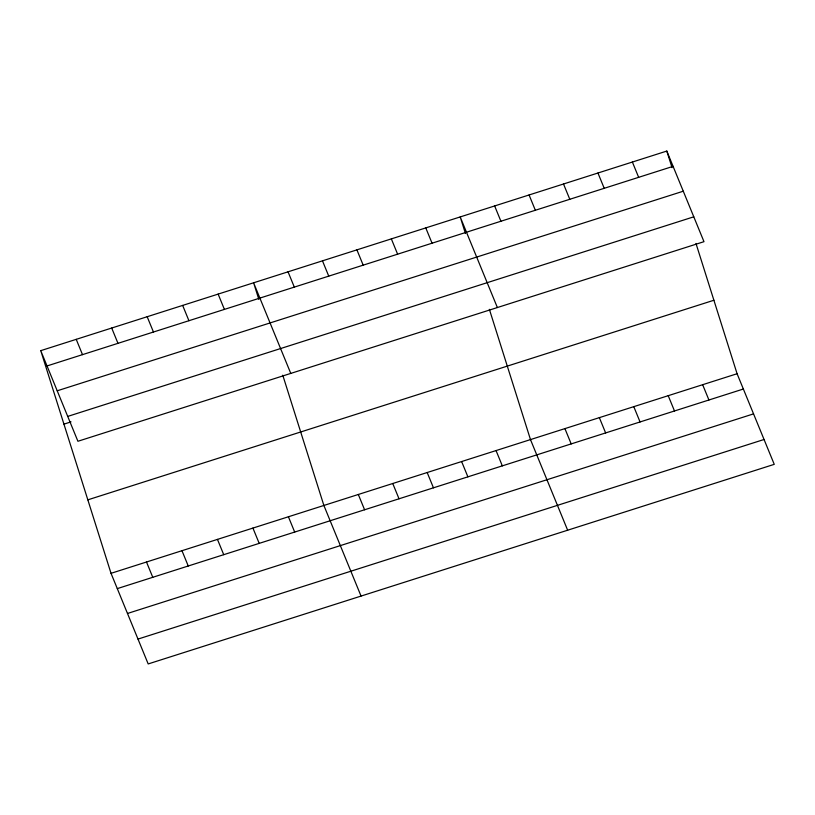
<?xml version="1.0" encoding="UTF-8"?>
<svg xmlns="http://www.w3.org/2000/svg" width="815" height="815" viewBox="0 0 815 815"><rect width="100%" height="100%" fill="white"/><g stroke="black" fill="none" stroke-linecap="round" stroke-linejoin="round"><path stroke-width="1.22" d="M40.75 350.654L666.813 151.06L703.977 241.678L77.914 441.272L40.75 350.654L111.023 573.322L148.187 663.94L774.25 464.346L737.086 373.728L695.979 243.471M47.026 365.955L673.088 166.352M57.213 390.803L683.276 191.209M67.716 416.414L693.779 216.821M63.937 424.136L71.037 421.875M87.837 499.839L713.899 300.246M111.023 573.322L737.086 373.728M117.299 588.613L743.361 389.02M127.486 613.471L753.549 413.877M137.99 639.082L764.052 439.489M632.379 162.042L638.654 177.334M702.652 384.7L708.928 399.992M597.945 173.014L604.221 188.306M668.218 395.683L674.494 410.974M563.511 183.996L569.787 199.288M633.785 406.654L640.06 421.956M529.078 194.968L535.353 210.27M599.351 417.637L605.627 432.928M494.644 205.951L500.919 221.242M564.917 428.619L571.193 443.91M497.374 307.54L460.21 216.933L465.447 233.518M567.648 530.208L530.484 439.591L489.377 309.333M425.776 227.905L432.052 243.196M496.05 450.573L502.325 465.864M391.343 238.887L397.618 254.178M461.616 461.545L467.892 476.836M356.909 249.859L363.184 265.15M427.182 472.527L433.458 487.818M322.475 260.841L328.751 276.132M392.748 483.499L399.024 498.8M288.041 271.813L294.317 287.114M358.315 494.481L364.59 509.772M290.772 373.413L253.608 282.795L258.844 299.39M361.045 596.071L323.881 505.463L282.774 375.206M218.135 294.103L224.41 309.394M288.408 516.771L294.684 532.063M182.662 305.421L188.927 320.713M252.925 528.079L259.201 543.371M147.179 316.729L153.454 332.021M217.452 539.387L223.728 554.679M111.706 328.038L117.971 343.329M181.979 550.706L188.245 565.997M76.223 339.346L82.498 354.637M146.496 562.014L152.772 577.305M666.813 151.06L672.049 167.656"/></g></svg>
